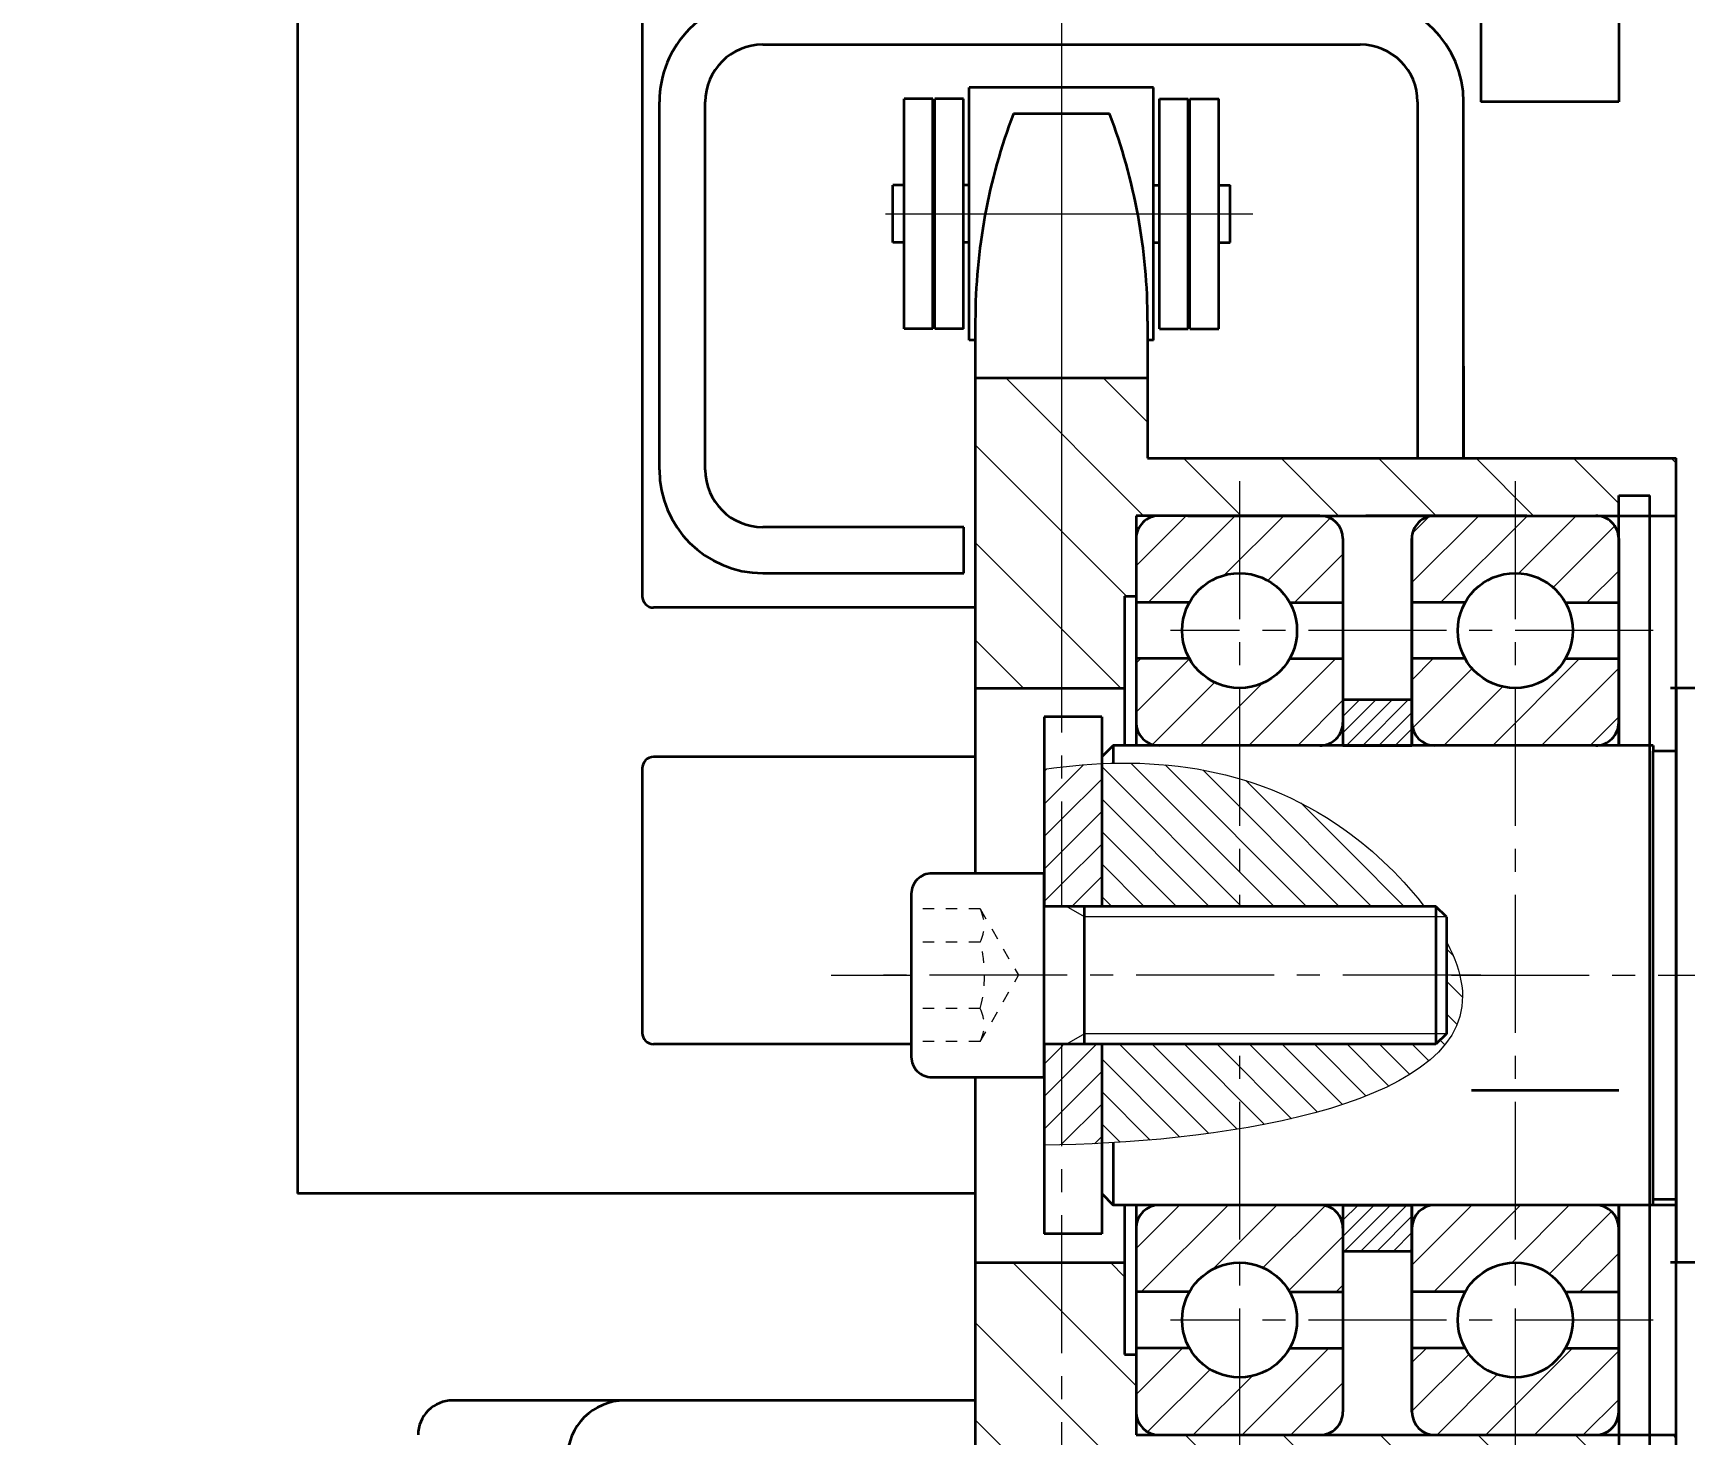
# Model space of a CAD drawing. Header units: millimetres. Extents: x -17820 to 17820, y -12600 to 12600.
# Drawn here: x 6433 to 6576.8, y 5727.9 to 5849.9 of the extents above; entities that cross this region are included whole.
import ezdxf

# ---------------------------------------------------------------- set-up
doc = ezdxf.new("R2010")
doc.units = ezdxf.units.MM
doc.linetypes.add('点画线', pattern=[18, 12, -2, 2, -2])
doc.linetypes.add('虚线', pattern=[2, 1, -1])
doc.layers.get('0').update_dxf_attribs({"lineweight": 35})
for name, color, linetype, lineweight in [('EB0_1_1_1_1_1_1_1_1_1_1_1_1_1_1_1_1_1_1', 7, 'Continuous', 35), ('EB0_1_1_1_1_1_1_1_1_1_1_1_1_1_1_1_1_1_1_1_1_1_1_1_1_1_1_1', 7, 'Continuous', 35), ('EB0_1_1_1_1_1_1_1_1_1_1_1_1_1_1_1_1_1_1_1_1_1_1_1_1_1_1_1_1_1_1_1_1', 7, 'Continuous', 35), ('中心线层', 1, '点画线', 18), ('剖面线层', 4, 'Continuous', 18), ('尺寸线层', 3, 'Continuous', 18), ('细实线层', 2, 'Continuous', 18), ('虚线层', 6, '虚线', 18)]:
    doc.layers.add(name, color=color, linetype=linetype, lineweight=lineweight)
doc.styles.add('机械', font='isocp', dxfattribs={"width": 0.667, "bigfont": 'gbcbig.shx'})
doc.dimstyles.new('标准', dxfattribs={"dimscale": 60, "dimtxt": 4, "dimasz": 3, "dimexe": 1, "dimexo": 0, "dimgap": 0.76128, "dimtad": 1, "dimdec": 1, "dimdsep": 46, "dimtxsty": '机械', "dimblk": '_CAXARROW', "dimcen": 0, "dimdle": 4, "dimclrt": 2, "dimaunit": 1, "dimazin": 2, "dimtfac": 0.707107, "dimtdec": 3, "dimtmove": 0, "dimatfit": 3, "dimfxl": 0, "dimfrac": 2, "dimtolj": 1, "dimlwd": 18, "dimarcsym": 0})
pattern_1 = [(45, (0, 0), (-2.121320343559642, 2.121320343559643), [])]
pattern_2 = [(45, (0, 0), (-1.414213562373095, 1.414213562373095), [])]

# ---------------------------------------------------------------- blocks, each defined once
blk = doc.blocks.new('*X62')
at = {"layer": 'EB0_1_1_1_1_1_1_1_1_1_1_1_1_1_1_1_1_1_1_1_1_1_1_1_1_1_1_1_1_1_1_1_1'}
for p, q in [((0, 8.8650000000016), (-9.796999999998661, 8.8650000000016)), ((0, -8.864999999997963), (0, 8.8650000000016)), ((-11.56999999999971, 7.092000000000553), (-11.56999999999971, -7.092000000000553)), ((34.09999999999854, 6), (0, 6)), ((3.5, -6), (3.5, 6)), ((34.09999999999854, 6), (34.09999999999854, -6)), ((35, 5.099999999998545), (34.09999999999854, 6)), ((35, 5.099999999998545), (35, -5.099999999998545)), ((35, -5.099999999998545), (34.09999999999854, -6)), ((34.09999999999854, -6), (0, -6)), ((-9.796999999998661, -8.864999999997963), (0, -8.864999999997963))]:
    blk.add_line(p, q, dxfattribs=at)
for centre, start, end in [((-9.796999999998661, 7.092000000000553), 90, 180.0000000000002), ((-9.796999999998661, -7.092000000000553), 179.9999999999999, 270)]:
    blk.add_arc(centre, 1.773, start, end, dxfattribs=at)
at = {"layer": '中心线层'}
blk.add_line((38, 0), (-14.56999999999971, 0), dxfattribs=at)
at = {"layer": '细实线层'}
for p, q in [((3.5, 5.099999999998545), (1.941154273190477, 6)), ((35, 5.099999999998545), (3.5, 5.099999999998545)), ((3.5, -5.099999999998545), (1.941154273190477, -6)), ((35, -5.099999999998545), (3.5, -5.099999999998545))]:
    blk.add_line(p, q, dxfattribs=at)
at = {"layer": '虚线层'}
for p, q in [((-5.569999999999709, 5.773502691896283), (-11.56999999999971, 5.773502691896283)), ((-5.569999999999709, 5.773502691896283), (-2.236666666671226, 0)), ((-5.569999999999709, 2.886751345948142), (-11.56999999999971, 2.886751345948142)), ((-5.569999999999709, -5.773502691896283), (-2.236666666671226, 0)), ((-5.569999999999709, -2.886751345948142), (-11.56999999999971, -2.886751345948142)), ((-5.569999999999709, -5.773502691896283), (-11.56999999999971, -5.773502691896283))]:
    blk.add_line(p, q, dxfattribs=at)
for centre, radius, start, end in [((-8.45675134594785, 4.330127018922212), 3.227486121839514, 333.4349488229076, 26.56505117706334), ((-16.5368783648737, 0), 11.34044771617041, 345.2528668566509, 14.74713314295673), ((-8.45675134594785, -4.330127018922212), 3.227486121839515, 333.4349488229076, 26.56505117706346)]:
    blk.add_arc(centre, radius, start, end, dxfattribs=at)
blk = doc.blocks.new('*X203')
at = {"layer": '尺寸线层', "linetype": 'Continuous', "lineweight": 18}
for points in [[(6075.544911341531, 9740.274669552007), (6255.544911341531, 9717.774669552007), (6255.544911341531, 9762.774669552007)], [(9180.544878123146, 9740.274669552007), (9000.544878123146, 9717.774669552007), (9000.544878123146, 9762.774669552007)]]:
    blk.add_hatch(color=0, dxfattribs=at).paths.add_polyline_path(points, flags=0)
at = {"layer": '尺寸线层', "color": 0, "linetype": 'Continuous'}
for p, q in [((6075.544911341531, 5567.917650173547), (6075.544911341531, 9800.274669552007)), ((9180.544878123146, 6254.417626093274), (9180.544878123146, 9800.274669552007))]:
    blk.add_line(p, q, dxfattribs=at)
at = {"layer": '尺寸线层', "color": 0, "linetype": 'Continuous', "lineweight": 18}
blk.add_line((9180.544878123146, 9740.274669552007), (6075.544911341531, 9740.274669552007), dxfattribs=at)
at = {"layer": '尺寸线层', "color": 2, "insert": (7628.044894232342, 9905.951469552005), "char_height": 240, "width": 827.842285714285, "attachment_point": 5, "line_spacing_factor": 0.9398120375924814, "style": '机械'}
blk.add_mtext('\\T1.1;3105', dxfattribs=at)
blk = doc.blocks.new('_CAXARROW')
blk.add_hatch(color=2).paths.add_polyline_path([(0, 0), (-1, 0.125), (-1, -0.125)], flags=0)

msp = doc.modelspace()

# ---------------------------------------------------------------- hatches: boundary and pattern name
at = {"layer": '剖面线层', "linetype": 'Continuous', "lineweight": 18}
h = msp.add_hatch(dxfattribs=at)
h.set_pattern_fill('无图案', color=256, scale=6, angle=-45, style=0, pattern_type=0)
h.set_pattern_definition([(-45, (0, 0), (4.242640687119285, 4.242640687119286), [])])
edge = h.paths.add_edge_path(flags=0)
edge.add_line((6530.044899420624, 5715.917675207498), (6522.544899420624, 5715.917675207498))
edge.add_line((6530.044899420624, 5722.917675207498), (6530.044899420624, 5715.917675207498))
edge.add_line((6576.044899420624, 5722.917675207498), (6530.044899420624, 5722.917675207498))
edge.add_line((6576.044899420624, 5727.917675207498), (6576.044899420624, 5722.917675207498))
edge.add_line((6573.744899420621, 5727.917675207498), (6576.044899420624, 5727.917675207498))
edge.add_line((6573.744899420621, 5726.167675207498), (6573.744899420621, 5727.917675207498))
edge.add_line((6571.044899420624, 5726.167675207498), (6573.744899420621, 5726.167675207498))
edge.add_line((6571.044899420624, 5727.917675207498), (6571.044899420624, 5726.167675207498))
edge.add_line((6569.044899420624, 5727.917675207498), (6571.044899420624, 5727.917675207498))
edge.add_line((6562.044899420624, 5727.917675207498), (6569.044899420624, 5727.917675207498))
edge.add_line((6555.044899420187, 5727.917675207498), (6562.044899420624, 5727.917675207498))
edge.add_line((6545.044899420624, 5727.917675207498), (6555.044899420187, 5727.917675207498))
edge.add_line((6538.044899420624, 5727.917675207498), (6545.044899420624, 5727.917675207498))
edge.add_line((6531.044899420187, 5727.917675207498), (6538.044899420624, 5727.917675207498))
edge.add_line((6529.044899420624, 5727.917675207498), (6531.044899420187, 5727.917675207498))
edge.add_line((6529.044899420624, 5729.917675207051), (6529.044899420624, 5727.917675207498))
edge.add_line((6529.044899420624, 5734.917675207498), (6529.044899420624, 5729.917675207051))
edge.add_line((6528.044899420624, 5734.917675207498), (6529.044899420624, 5734.917675207498))
edge.add_line((6528.044899420624, 5742.917675207498), (6528.044899420624, 5734.917675207498))
edge.add_line((6522.544899420624, 5742.917675207498), (6528.044899420624, 5742.917675207498))
edge.add_line((6522.544899420624, 5715.917675207498), (6522.544899420624, 5742.917675207498))
edge.add_line((6522.544899420624, 5715.917675207498), (6515.044899420624, 5715.917675207498))
edge.add_line((6522.544899420624, 5742.917675207498), (6522.544899420624, 5715.917675207498))
edge.add_line((6515.044899420624, 5742.917675207498), (6522.544899420624, 5742.917675207498))
edge.add_line((6515.044899420624, 5715.917675207498), (6515.044899420624, 5742.917675207498))
edge = h.paths.add_edge_path(flags=0)
edge.add_line((6528.044899420624, 5792.917675207498), (6522.544899420624, 5792.917675207498))
edge.add_line((6528.044899420624, 5800.917675207498), (6528.044899420624, 5792.917675207498))
edge.add_line((6529.044899420624, 5800.917675207498), (6528.044899420624, 5800.917675207498))
edge.add_line((6529.044899420624, 5805.917675207647), (6529.044899420624, 5800.917675207498))
edge.add_line((6529.044899420624, 5807.917675207498), (6529.044899420624, 5805.917675207647))
edge.add_line((6531.044899420478, 5807.917675207498), (6529.044899420624, 5807.917675207498))
edge.add_line((6538.044899420624, 5807.917675207498), (6531.044899420478, 5807.917675207498))
edge.add_line((6545.044899420333, 5807.917675207498), (6538.044899420624, 5807.917675207498))
edge.add_line((6555.044899420478, 5807.917675207498), (6545.044899420333, 5807.917675207498))
edge.add_line((6562.044899420624, 5807.917675207498), (6555.044899420478, 5807.917675207498))
edge.add_line((6569.044899420333, 5807.917675207498), (6562.044899420624, 5807.917675207498))
edge.add_line((6571.044899420624, 5807.917675207498), (6569.044899420333, 5807.917675207498))
edge.add_line((6571.044899420624, 5809.667675207498), (6571.044899420624, 5807.917675207498))
edge.add_line((6573.744899420621, 5809.667675207498), (6571.044899420624, 5809.667675207498))
edge.add_line((6573.744899420621, 5807.917675207498), (6573.744899420621, 5809.667675207498))
edge.add_line((6576.044899420624, 5807.917675207498), (6573.744899420621, 5807.917675207498))
edge.add_line((6576.044899420624, 5812.917675207498), (6576.044899420624, 5807.917675207498))
edge.add_line((6530.044899420624, 5812.917675207498), (6576.044899420624, 5812.917675207498))
edge.add_line((6530.044899420624, 5819.917675207498), (6530.044899420624, 5812.917675207498))
edge.add_line((6522.544899420624, 5819.917675207498), (6530.044899420624, 5819.917675207498))
edge.add_line((6522.544899420624, 5810.553037744519), (6522.544899420624, 5819.917675207498))
edge.add_line((6522.544899420624, 5792.917675207498), (6522.544899420624, 5810.553037744519))
edge.add_line((6522.544899420624, 5792.917675207498), (6515.044899420624, 5792.917675207498))
edge.add_line((6522.544899420624, 5819.917675207498), (6522.544899420624, 5792.917675207498))
edge.add_line((6515.044899420624, 5819.917675207498), (6522.544899420624, 5819.917675207498))
edge.add_line((6515.044899420624, 5792.917675207498), (6515.044899420624, 5819.917675207498))
h = msp.add_hatch(dxfattribs=at)
h.set_pattern_fill('无图案', color=256, scale=3, angle=45, style=0, pattern_type=0)
h.set_pattern_definition(pattern_1)
edge = h.paths.add_edge_path(flags=0)
edge.add_line((6545.044899420434, 5787.917675207498), (6538.044899420624, 5787.917675207498))
edge.add_arc((6545.044899420434, 5789.917675207695), 2.00000000019827, 270, 360.0000000013027)
edge.add_line((6547.044899420624, 5795.475226552966), (6547.044899420624, 5789.917675207695))
edge.add_line((6542.407747638237, 5795.475226552966), (6547.044899420624, 5795.475226552966))
edge.add_arc((6538.044899420624, 5797.917675207496), 4.999999999999091, 269.9999999999895, 330.7586357803039)
edge.add_line((6538.044899420624, 5787.917675207498), (6538.044899420624, 5792.917675207498))
edge.add_arc((6531.044899420523, 5789.917675207401), 1.999999999902684, 180.0000000000261, 269.9999999999739)
edge.add_line((6538.044899420624, 5787.917675207498), (6531.044899420522, 5787.917675207498))
edge.add_line((6538.044899420624, 5792.917675207498), (6538.044899420624, 5787.917675207498))
edge.add_arc((6538.044899420624, 5797.917675207498), 4.999999999999117, 209.2413642198732, 270.0000000000105)
edge.add_line((6529.044899420624, 5795.475226552966), (6533.68205120301, 5795.475226552966))
edge.add_line((6529.044899420624, 5789.9176752074), (6529.044899420624, 5795.475226552966))
edge = h.paths.add_edge_path(flags=0)
edge.add_arc((6538.044899420624, 5797.917675207499), 4.999999999999945, 29.24136421967681, 90)
edge.add_line((6547.044899420624, 5800.36012386203), (6542.407747638237, 5800.36012386203))
edge.add_line((6547.044899420624, 5805.9176752072), (6547.044899420624, 5800.36012386203))
edge.add_arc((6545.044899420334, 5805.917675207202), 2.000000000297405, 359.999999999974, 450.000000000026)
edge.add_line((6538.044899420624, 5807.917675207498), (6545.044899420333, 5807.917675207498))
edge.add_line((6538.044899420624, 5802.917675207498), (6538.044899420624, 5807.917675207498))
edge.add_line((6533.68205120301, 5800.36012386203), (6529.044899420624, 5800.36012386203))
edge.add_arc((6538.044899420623, 5797.917675207499), 4.999999999998181, 89.99999999997915, 150.7586357803079)
edge.add_line((6538.044899420624, 5807.917675207498), (6538.044899420624, 5802.917675207498))
edge.add_line((6531.044899420478, 5807.917675207498), (6538.044899420624, 5807.917675207498))
edge.add_arc((6531.044899420478, 5805.917675207646), 1.999999999849933, 90.00000000054716, 180.0000000152943)
edge.add_line((6529.044899420624, 5800.36012386203), (6529.044899420624, 5805.917675207647))
h = msp.add_hatch(dxfattribs=at)
h.set_pattern_fill('无图案', color=256, scale=3, angle=45, style=0, pattern_type=0)
h.set_pattern_definition(pattern_1)
edge = h.paths.add_edge_path(flags=0)
edge.add_line((6569.044899420434, 5787.917675207498), (6562.044899420624, 5787.917675207498))
edge.add_arc((6569.044899420432, 5789.917675207695), 2.000000000199179, 270.000000000026, 360.0000000016415)
edge.add_line((6571.044899420624, 5795.475226552966), (6571.044899420624, 5789.917675207695))
edge.add_line((6566.407747638237, 5795.475226552966), (6571.044899420624, 5795.475226552966))
edge.add_arc((6562.044899420623, 5797.917675207495), 4.999999999998181, 269.9999999999895, 330.7586357803131)
edge.add_line((6562.044899420624, 5787.917675207498), (6562.044899420624, 5792.917675207498))
edge.add_arc((6555.044899420523, 5789.917675207401), 1.999999999902684, 180.0000000000261, 269.9999999999739)
edge.add_line((6562.044899420624, 5787.917675207498), (6555.044899420522, 5787.917675207498))
edge.add_line((6562.044899420624, 5792.917675207498), (6562.044899420624, 5787.917675207498))
edge.add_arc((6562.044899420624, 5797.917675207496), 5.000000000000355, 209.2413642198772, 270)
edge.add_line((6553.044899420624, 5795.475226552966), (6557.68205120301, 5795.475226552966))
edge.add_line((6553.044899420624, 5789.9176752074), (6553.044899420624, 5795.475226552966))
edge = h.paths.add_edge_path(flags=0)
edge.add_arc((6562.044899420621, 5797.917675207496), 5.000000000001563, 29.24136421977392, 89.99999999998958)
edge.add_line((6571.044899420624, 5800.36012386203), (6566.407747638237, 5800.36012386203))
edge.add_line((6571.044899420624, 5805.9176752072), (6571.044899420624, 5800.36012386203))
edge.add_arc((6569.044899420333, 5805.9176752072), 2.000000000297405, 359.999999999974, 450.000000000026)
edge.add_line((6562.044899420624, 5807.917675207498), (6569.044899420333, 5807.917675207498))
edge.add_line((6562.044899420624, 5802.917675207498), (6562.044899420624, 5807.917675207498))
edge.add_line((6557.68205120301, 5800.36012386203), (6553.044899420624, 5800.36012386203))
edge.add_arc((6562.044899420624, 5797.9176752075), 4.999999999998181, 89.99999999998958, 150.758635780313)
edge.add_line((6562.044899420624, 5807.917675207498), (6562.044899420624, 5802.917675207498))
edge.add_line((6555.044899420478, 5807.917675207498), (6562.044899420624, 5807.917675207498))
edge.add_arc((6555.044899420479, 5805.917675207648), 1.999999999849024, 90.00000000065138, 180.0000000266283)
edge.add_line((6553.044899420624, 5800.36012386203), (6553.044899420624, 5805.917675207647))
h = msp.add_hatch(dxfattribs=at)
h.set_pattern_fill('无图案', color=256, angle=45, style=0, pattern_type=0)
h.set_pattern_definition([(45, (0, 0), (-0.7071067811865475, 0.7071067811865476), [])])
edge = h.paths.add_edge_path(flags=0)
edge.add_line((6553.044899420624, 5743.917675207411), (6547.044899420624, 5743.917675207411))
edge.add_line((6553.044899420624, 5747.917675207411), (6553.044899420624, 5743.917675207411))
edge.add_line((6547.044899420624, 5747.917675207411), (6553.044899420624, 5747.917675207411))
edge.add_line((6547.044899420624, 5743.917675207411), (6547.044899420624, 5747.917675207411))
edge = h.paths.add_edge_path(flags=0)
edge.add_line((6553.044899420624, 5787.917675207411), (6547.044899420624, 5787.917675207411))
edge.add_line((6553.044899420624, 5791.917675207411), (6553.044899420624, 5787.917675207411))
edge.add_line((6547.044899420624, 5791.917675207411), (6553.044899420624, 5791.917675207411))
edge.add_line((6547.044899420624, 5787.917675207411), (6547.044899420624, 5791.917675207411))
h = msp.add_hatch(dxfattribs=at)
h.set_pattern_fill('无图案', color=256, scale=2, angle=45, style=0, pattern_type=0)
h.set_pattern_definition(pattern_2)
edge = h.paths.add_edge_path(flags=0)
edge.add_spline(control_points=[(6526.044899420667, 5753.290792675538), (6524.844813215735, 5753.228749043252), (6523.673458639823, 5753.185960013407), (6522.544899420696, 5753.160482010388)], knot_values=[0, 0, 0, 0, 3.502548035397508, 3.502548035397508, 3.502548035397508, 3.502548035397508], weights=[1, 1, 1, 1], degree=3, periodic=0)
edge.add_line((6526.044899420624, 5761.917675207498), (6526.044899420638, 5753.290792675523))
edge.add_line((6522.544899420624, 5761.917675207498), (6526.044899420624, 5761.917675207498))
edge.add_line((6522.544899420624, 5755.993885583905), (6522.544899420624, 5761.917675207498))
edge.add_line((6522.544899420653, 5753.160482010362), (6522.544899420624, 5755.993885583905))
edge = h.paths.add_edge_path(flags=0)
edge.add_line((6526.044899420624, 5773.917675207498), (6522.544899420624, 5773.917675207498))
edge.add_line((6526.044899420624, 5786.342394786907), (6526.044899420624, 5773.917675207498))
edge.add_spline(control_points=[(6522.544899420624, 5786.054807270479), (6523.705954117453, 5786.191473105906), (6524.873932238261, 5786.289510860743), (6526.044899420624, 5786.342394786907)], knot_values=[0, 0, 0, 0, 3.512554756763417, 3.512554756763417, 3.512554756763417, 3.512554756763417], weights=[1, 1, 1, 1], degree=3, periodic=0)
edge.add_line((6522.544899420624, 5781.368536121439), (6522.544899420624, 5786.054807270442))
edge.add_line((6522.544899420624, 5773.917675207498), (6522.544899420624, 5781.368536121439))
h = msp.add_hatch(dxfattribs=at)
h.set_pattern_fill('无图案', color=256, scale=2, angle=135, style=0, pattern_type=0)
h.set_pattern_definition([(135, (0, 0), (-1.414213562373095, -1.414213562373095), [])])
edge = h.paths.add_edge_path(flags=0)
edge.add_spline(control_points=[(6527.044899420638, 5753.346609377722), (6526.709574329827, 5753.326509655), (6526.376142418056, 5753.307917710927), (6526.044899420667, 5753.290792675538)], knot_values=[0, 0, 0, 0, 1.001559357157604, 1.001559357157604, 1.001559357157604, 1.001559357157604], weights=[1, 1, 1, 1], degree=3, periodic=0)
edge.add_spline(control_points=[(6538.044899420624, 5754.551114311011), (6534.401643861405, 5753.945707886147), (6530.615918692711, 5753.560659859415), (6527.044899420638, 5753.346609377722)], knot_values=[0, 0, 0, 0, 11.0707169548461, 11.0707169548461, 11.0707169548461, 11.0707169548461], weights=[1, 1, 1, 1], degree=3, periodic=0)
edge.add_line((6538.044899420624, 5761.917675207498), (6538.044899420624, 5754.551114311022))
edge.add_line((6526.044899420624, 5761.917675207498), (6538.044899420624, 5761.917675207498))
edge.add_line((6526.044899420638, 5753.290792675494), (6526.044899420624, 5761.917675207498))
edge = h.paths.add_edge_path(flags=0)
edge.add_line((6550.144899420629, 5761.917675207498), (6551.044899420624, 5762.8176752075))
edge.add_line((6538.044899420624, 5761.917675207498), (6550.144899420629, 5761.917675207498))
edge.add_line((6538.044899420624, 5754.551114311011), (6538.044899420624, 5761.917675207498))
edge.add_spline(control_points=[(6557.214935667973, 5767.917675207498), (6557.366090773474, 5767.300495600985), (6558.37322366242, 5760.064595169266), (6548.365088498205, 5756.266038963369), (6538.044899420624, 5754.551114311011)], knot_values=[0, 0, 0, 0, 2.167499342344445, 26.0999815189504, 26.0999815189504, 26.0999815189504, 26.0999815189504], weights=[0.9999999999999998, 0.9999999999999998, 0.9999999999999998, 1, 1], degree=3, periodic=0)
edge.add_line((6551.044899420624, 5767.917675207498), (6557.214935667944, 5767.917675207498))
edge.add_line((6551.044899420624, 5762.8176752075), (6551.044899420624, 5767.917675207498))
edge = h.paths.add_edge_path(flags=0)
edge.add_line((6550.144899420629, 5773.917675207498), (6538.044899420624, 5773.917675207498))
edge.add_line((6551.044899420624, 5773.017675207497), (6550.144899420629, 5773.917675207498))
edge.add_line((6551.044899420624, 5767.917675207498), (6551.044899420624, 5773.017675207497))
edge.add_line((6557.214935667973, 5767.917675207498), (6551.044899420624, 5767.917675207498))
edge.add_spline(control_points=[(6538.044899420624, 5785.028371919439), (6541.177663026625, 5784.115199245311), (6549.223920016229, 5780.377626491207), (6556.16513057104, 5772.204121864315), (6557.214935667973, 5767.917675207498)], knot_values=[0, 0, 0, 0, 10.12012039213014, 26.66217072719982, 26.66217072719982, 26.66217072719982, 26.66217072719982], weights=[1, 1, 1, 0.9999999999999999, 0.9999999999999998], degree=3, periodic=0)
edge.add_line((6538.044899420624, 5773.917675207498), (6538.044899420624, 5785.028371919454))
edge.add_line((6538.044899420624, 5773.917675207498), (6526.044899420624, 5773.917675207498))
edge.add_line((6538.044899420624, 5785.028371919439), (6538.044899420624, 5773.917675207498))
edge.add_spline(control_points=[(6527.044899420624, 5786.376415392881), (6530.733913407181, 5786.460320765715), (6534.441441428367, 5786.078747812657), (6538.044899420624, 5785.028371919439)], knot_values=[0, 0, 0, 0, 11.12599280976757, 11.12599280976757, 11.12599280976757, 11.12599280976757], weights=[1, 1, 1, 1], degree=3, periodic=0)
edge.add_spline(control_points=[(6526.044899420624, 5786.342394786907), (6526.378021039971, 5786.357439426401), (6526.711384567767, 5786.368829710585), (6527.044899420624, 5786.376415392881)], knot_values=[0, 0, 0, 0, 1.000599436183782, 1.000599436183782, 1.000599436183782, 1.000599436183782], weights=[1, 1, 1, 1], degree=3, periodic=0)
edge.add_line((6526.044899420624, 5773.917675207498), (6526.044899420624, 5786.342394786867))
h = msp.add_hatch(dxfattribs=at)
h.set_pattern_fill('无图案', color=256, scale=2, angle=45, style=0, pattern_type=0)
h.set_pattern_definition(pattern_2)
edge = h.paths.add_edge_path(flags=0)
edge.add_spline(control_points=[(6522.544899420696, 5753.160482010388), (6522.035758870537, 5753.148987811188), (6521.535328423997, 5753.141016910975), (6521.044899420624, 5753.136390849517)], knot_values=[0, 0, 0, 0, 1.500204231433208, 1.500204231433208, 1.500204231433208, 1.500204231433208], weights=[1, 1, 1, 1], degree=3, periodic=0)
edge.add_line((6522.544899420624, 5761.917675207498), (6522.544899420667, 5753.160482010362))
edge.add_line((6521.044899420624, 5761.917675207498), (6522.544899420624, 5761.917675207498))
edge.add_line((6521.044899420624, 5757.525370362086), (6521.044899420624, 5761.917675207498))
edge.add_line((6521.044899420624, 5753.136390849528), (6521.044899420624, 5757.525370362086))
edge = h.paths.add_edge_path(flags=0)
edge.add_line((6521.044899420624, 5773.917675207498), (6521.044899420624, 5778.309980052911))
edge.add_line((6522.544899420624, 5773.917675207498), (6521.044899420624, 5773.917675207498))
edge.add_line((6522.544899420624, 5786.054807270479), (6522.544899420624, 5773.917675207498))
edge.add_spline(control_points=[(6521.044899420624, 5785.856665699446), (6521.543397028014, 5785.929566307461), (6522.04350264644, 5785.995788682283), (6522.544899420624, 5786.054807270479)], knot_values=[0, 0, 0, 0, 1.513079673851952, 1.513079673851952, 1.513079673851952, 1.513079673851952], weights=[1, 1, 1, 1], degree=3, periodic=0)
edge.add_line((6521.044899420624, 5778.309980052911), (6521.044899420624, 5785.856665699446))
h = msp.add_hatch(dxfattribs=at)
h.set_pattern_fill('无图案', color=256, scale=3, angle=45, style=0, pattern_type=0)
h.set_pattern_definition(pattern_1)
edge = h.paths.add_edge_path(flags=0)
edge.add_line((6545.044899420434, 5747.917675207498), (6538.044899420624, 5747.917675207498))
edge.add_arc((6545.044899420434, 5745.917675207297), 2.00000000019827, 0, 90)
edge.add_line((6547.044899420624, 5740.36012386203), (6547.044899420624, 5745.917675207298))
edge.add_line((6542.407747638237, 5740.36012386203), (6547.044899420624, 5740.36012386203))
edge.add_arc((6538.044899420624, 5737.917675207496), 4.999999999999945, 29.24136421967681, 90)
edge.add_line((6538.044899420624, 5747.917675207498), (6538.044899420624, 5742.917675207498))
edge.add_arc((6531.044899420521, 5745.917675207598), 1.999999999900865, 90.00000000044294, 180.0000000173788)
edge.add_line((6538.044899420624, 5747.917675207498), (6531.044899420522, 5747.917675207498))
edge.add_line((6538.044899420624, 5742.917675207498), (6538.044899420624, 5747.917675207498))
edge.add_arc((6538.044899420623, 5737.9176752075), 4.999999999998181, 89.99999999998958, 150.758635780313)
edge.add_line((6529.044899420624, 5740.36012386203), (6533.68205120301, 5740.36012386203))
edge.add_line((6529.044899420624, 5745.917675207596), (6529.044899420624, 5740.36012386203))
edge = h.paths.add_edge_path(flags=0)
edge.add_arc((6538.044899420624, 5737.917675207496), 4.999999999999091, 269.9999999999895, 330.7586357803039)
edge.add_line((6547.044899420624, 5735.475226552966), (6542.407747638237, 5735.475226552966))
edge.add_line((6547.044899420624, 5729.917675207796), (6547.044899420624, 5735.475226552966))
edge.add_arc((6545.044899420333, 5729.917675207797), 2.000000000299224, 270.000000000026, 360.0000000008077)
edge.add_line((6538.044899420624, 5727.917675207498), (6545.044899420333, 5727.917675207498))
edge.add_line((6538.044899420624, 5732.917675207498), (6538.044899420624, 5727.917675207498))
edge.add_line((6533.68205120301, 5735.475226552966), (6529.044899420624, 5735.475226552966))
edge.add_arc((6538.044899420623, 5737.917675207497), 5.000000000001243, 209.2413642198954, 269.9999999999895)
edge.add_line((6538.044899420624, 5727.917675207498), (6538.044899420624, 5732.917675207498))
edge.add_line((6531.044899420478, 5727.917675207498), (6538.044899420624, 5727.917675207498))
edge.add_arc((6531.044899420478, 5729.917675207345), 1.999999999849933, 180.0000000000261, 269.9999999999739)
edge.add_line((6529.044899420624, 5735.475226552966), (6529.044899420624, 5729.917675207345))
h = msp.add_hatch(dxfattribs=at)
h.set_pattern_fill('无图案', color=256, scale=3, angle=45, style=0, pattern_type=0)
h.set_pattern_definition(pattern_1)
edge = h.paths.add_edge_path(flags=0)
edge.add_line((6569.044899420434, 5747.917675207498), (6562.044899420624, 5747.917675207498))
edge.add_arc((6569.044899420434, 5745.917675207298), 2.00000000019827, 0, 90)
edge.add_line((6571.044899420624, 5740.36012386203), (6571.044899420624, 5745.917675207298))
edge.add_line((6566.407747638237, 5740.36012386203), (6571.044899420624, 5740.36012386203))
edge.add_arc((6562.044899420625, 5737.917675207499), 4.999999999998962, 29.24136421963534, 90.00000000001043)
edge.add_line((6562.044899420624, 5747.917675207498), (6562.044899420624, 5742.917675207498))
edge.add_arc((6555.044899420521, 5745.917675207594), 1.999999999902684, 90.00000000096404, 180.0000000285825)
edge.add_line((6562.044899420624, 5747.917675207498), (6555.044899420522, 5747.917675207498))
edge.add_line((6562.044899420624, 5742.917675207498), (6562.044899420624, 5747.917675207498))
edge.add_arc((6562.044899420623, 5737.9176752075), 4.999999999999091, 89.99999999998958, 150.7586357803039)
edge.add_line((6553.044899420624, 5740.36012386203), (6557.68205120301, 5740.36012386203))
edge.add_line((6553.044899420624, 5745.917675207596), (6553.044899420624, 5740.36012386203))
edge = h.paths.add_edge_path(flags=0)
edge.add_arc((6562.044899420623, 5737.917675207496), 4.999999999998181, 269.9999999999895, 330.7586357803131)
edge.add_line((6571.044899420624, 5735.475226552966), (6566.407747638237, 5735.475226552966))
edge.add_line((6571.044899420624, 5729.917675207796), (6571.044899420624, 5735.475226552966))
edge.add_arc((6569.044899420333, 5729.917675207795), 2.000000000296495, 269.9999999999739, 360.0000000011464)
edge.add_line((6562.044899420624, 5727.917675207498), (6569.044899420333, 5727.917675207498))
edge.add_line((6562.044899420624, 5732.917675207498), (6562.044899420624, 5727.917675207498))
edge.add_line((6557.68205120301, 5735.475226552966), (6553.044899420624, 5735.475226552966))
edge.add_arc((6562.044899420624, 5737.917675207499), 5.000000000002356, 209.2413642197688, 270)
edge.add_line((6562.044899420624, 5727.917675207498), (6562.044899420624, 5732.917675207498))
edge.add_line((6555.044899420478, 5727.917675207498), (6562.044899420624, 5727.917675207498))
edge.add_arc((6555.044899420479, 5729.917675207346), 1.999999999849933, 180.0000000000261, 269.9999999999739)
edge.add_line((6553.044899420624, 5735.475226552966), (6553.044899420624, 5729.917675207345))

# ---------------------------------------------------------------- linework, layer by layer
at = {"layer": 'EB0_1_1_1_1_1_1_1_1_1_1_1_1_1_1_1_1_1_1', "linetype": 'Continuous', "lineweight": 35}
for p, q in [((6529.044899420544, 5727.917675207487), (6545.044899420631, 5727.917675207487)), ((6533.544899420631, 5727.917675207487), (6576.044899420631, 5727.917675207487)), ((6549.044899419991, 5727.917675207487), (6563.044899420631, 5727.917675207487))]:
    msp.add_line(p, q, dxfattribs=at)
for centre, radius, start, end in [((6531.04489942018, 5729.91767520704), 1.999999999554348, 180, 270), ((6545.044899420631, 5729.917675207487), 2, 270, 2.866061434561708e-10), ((6555.04489942018, 5729.91767520704), 1.999999999554348, 180, 270), ((6569.044899420631, 5729.917675207487), 2, 270, 1.01614905407234e-09)]:
    msp.add_arc(centre, radius, start, end, dxfattribs=at)
at = {"layer": 'EB0_1_1_1_1_1_1_1_1_1_1_1_1_1_1_1_1_1_1_1_1_1_1_1_1_1_1_1'}
msp.add_line((6515.044899420631, 5730.915633550771), (6469.544899420602, 5730.915633550771), dxfattribs=at)
for centre, radius, end in [((6469.544899420587, 5727.915633550814), 2.999999999956344, 180.0000000000695), ((6484.544899420383, 5725.915633551014), 4.999999999758074, 179.9999999999896)]:
    msp.add_arc(centre, radius, 90, end, dxfattribs=at)
at = {"layer": 'EB0_1_1_1_1_1_1_1_1_1_1_1_1_1_1_1_1_1_1_1_1_1_1_1_1_1_1_1_1_1_1_1_1'}
for p, q in [((6456.044899420973, 5898.919716864211), (6456.044899420973, 5748.919716864211)), ((6559.044899420973, 5852.919716864211), (6559.044899420973, 5843.919716864211)), ((6571.044899420973, 5852.919716864211), (6571.044899420973, 5843.919716864211)), ((6486.044899420973, 5851.919716864884), (6486.044899420973, 5800.919716864109)), ((6571.044899420973, 5843.919716864211), (6559.044899420973, 5843.919716864211)), ((6515.044899420929, 5799.919716864211), (6487.044899420725, 5799.919716864211)), ((6515.044899420725, 5786.919716864211), (6487.044899420944, 5786.919716864211)), ((6486.044899420973, 5785.919716864226), (6486.044899420973, 5762.919716864808)), ((6515.044899420725, 5748.919716864211), (6456.044899420973, 5748.919716864211))]:
    msp.add_line(p, q, dxfattribs=at)
at = {"layer": 'EB0_1_1_1_1_1_1_1_1_1_1_1_1_1_1_1_1_1_1_1_1_1_1_1_1_1_1_1_1_1_1_1_1', "linetype": 'Continuous', "lineweight": 35}
for p, q in [((6496.544899420536, 5848.919716864211), (6548.544899420653, 5848.919716864211)), ((6530.566183981515, 5845.190512448678), (6514.523614859732, 5845.19051244866)), ((6514.523614859732, 5823.190512448762), (6514.523614859732, 5845.19051244866)), ((6530.566183981515, 5823.190512448762), (6530.566183981515, 5845.19051244866)), ((6487.544899420624, 5811.919716864477), (6487.544899420624, 5843.919716863735)), ((6491.544899420624, 5811.919716864062), (6491.544899420624, 5843.919716864433)), ((6511.35846989727, 5844.190512448657), (6508.85846989727, 5844.190512448657)), ((6508.85846989727, 5824.190512448657), (6508.85846989727, 5844.190512448657)), ((6511.35846989727, 5824.190512448657), (6511.35846989727, 5844.190512448657)), ((6514.023614859732, 5844.190512448657), (6511.523614859732, 5844.190512448657)), ((6511.523614859732, 5824.190512448657), (6511.523614859732, 5844.190512448657)), ((6514.023614859732, 5824.190512448657), (6514.023614859732, 5844.190512448657)), ((6531.066183981515, 5824.190512448657), (6531.066183981515, 5844.190512448657)), ((6531.066183981515, 5844.190512448657), (6533.566183981515, 5844.190512448657)), ((6533.566183981515, 5824.190512448657), (6533.566183981515, 5844.190512448657)), ((6533.731328943977, 5824.190512448657), (6533.731328943977, 5844.190512448657)), ((6533.731328943977, 5844.190512448657), (6536.231328943977, 5844.190512448657)), ((6536.231328943977, 5824.190512448657), (6536.231328943977, 5844.190512448657)), ((6553.544899420624, 5843.919716864273), (6553.544899420624, 5812.917675207498)), ((6557.544899420624, 5812.917675207498), (6557.544899420624, 5843.919716863567)), ((6518.365649420623, 5842.917675207498), (6526.724149420625, 5842.917675207498)), ((6518.365649420623, 5842.917675207498), (6526.724149420625, 5842.917675207498)), ((6507.85846989727, 5831.690512448657), (6507.85846989727, 5836.690512448657)), ((6508.85846989727, 5836.690512448657), (6507.85846989727, 5836.690512448657)), ((6511.523614859732, 5836.690512448657), (6511.35846989727, 5836.690512448657)), ((6514.523614859732, 5836.690512448657), (6514.023614859732, 5836.690512448657)), ((6530.566183981515, 5836.690512448657), (6531.066183981515, 5836.690512448657)), ((6533.566183981515, 5836.690512448657), (6533.731328943977, 5836.690512448657)), ((6536.231328943977, 5836.690512448657), (6537.231328943977, 5836.690512448657)), ((6537.231328943977, 5831.690512448657), (6537.231328943977, 5836.690512448657)), ((6508.85846989727, 5831.690512448657), (6507.85846989727, 5831.690512448657)), ((6511.523614859732, 5831.690512448657), (6511.35846989727, 5831.690512448657)), ((6514.523614859732, 5831.690512448657), (6514.023614859732, 5831.690512448657)), ((6530.566183981515, 5831.690512448657), (6531.066183981515, 5831.690512448657)), ((6533.566183981515, 5831.690512448657), (6533.731328943977, 5831.690512448657)), ((6536.231328943977, 5831.690512448657), (6537.231328943977, 5831.690512448657)), ((6511.35846989727, 5824.190512448657), (6508.85846989727, 5824.190512448657)), ((6514.023614859732, 5824.190512448657), (6511.523614859732, 5824.190512448657)), ((6515.044899420624, 5824.852214445547), (6515.044899420624, 5710.98313309852)), ((6530.044899420624, 5824.852213172207), (6530.044899420624, 5812.917675207498)), ((6531.066183981515, 5824.190512448657), (6533.566183981515, 5824.190512448657)), ((6533.731328943977, 5824.190512448657), (6536.231328943977, 5824.190512448657)), ((6515.044899420624, 5823.190512448653), (6514.523614859732, 5823.190512448653)), ((6530.566183981515, 5823.190512448635), (6530.044899420624, 5823.190512448635)), ((6557.544899420624, 5820.917675207502), (6557.544899420624, 5812.917675207498)), ((6515.044899420624, 5819.917675207498), (6530.044899420624, 5819.917675207498)), ((6530.044899420624, 5812.917675207498), (6576.044899420624, 5812.917675207498)), ((6576.044899420624, 5722.917675207458), (6576.044899420624, 5812.917675207498)), ((6571.044899420624, 5809.667675207498), (6573.744899420621, 5809.667675207498)), ((6571.044899420624, 5787.917675207498), (6571.044899420624, 5809.667675207498)), ((6573.744899420621, 5726.167675207422), (6573.744899420621, 5809.667675207498)), ((6545.044899420449, 5807.917675207498), (6529.044899420624, 5807.917675207498)), ((6529.044899420624, 5807.917675207498), (6529.044899420624, 5800.36012386203)), ((6533.544899420624, 5807.917675207498), (6576.044899420624, 5807.917675207498)), ((6563.044899420449, 5807.917675207498), (6549.04489942042, 5807.917675207498)), ((6514.044899420624, 5806.91971686416), (6496.544899420318, 5806.919716864193)), ((6514.044899420624, 5802.919716864182), (6514.044899420624, 5806.91971686416)), ((6529.044899420624, 5805.917675207585), (6529.044899420624, 5787.917675207498)), ((6547.044899420624, 5805.9176752072), (6547.044899420624, 5787.917675207498)), ((6553.044899420624, 5787.917675207498), (6553.044899420624, 5805.917675207076)), ((6553.044899420624, 5805.917675207585), (6553.044899420624, 5787.917675207498)), ((6571.044899420624, 5787.917675207498), (6571.044899420624, 5805.917675207076)), ((6571.044899420624, 5805.91767473013), (6571.044899420624, 5787.917675207498)), ((6496.544899421249, 5802.919716864211), (6514.044899420624, 5802.919716864211)), ((6528.044899420624, 5800.917675207498), (6529.044899420624, 5800.917675207498)), ((6528.044899420624, 5800.917675207513), (6528.044899420624, 5787.917675207498)), ((6533.68205120301, 5800.36012386203), (6529.044899420624, 5800.36012386203)), ((6542.407747638237, 5800.36012386203), (6547.044899420624, 5800.36012386203)), ((6557.68205120301, 5800.36012386203), (6553.044899420624, 5800.36012386203)), ((6566.407747638237, 5800.36012386203), (6571.044899420624, 5800.36012386203)), ((6529.044899420624, 5797.917675207498), (6529.044899420624, 5787.917675207498)), ((6533.68205120301, 5795.475226552966), (6529.044899420624, 5795.475226552966)), ((6542.407747638237, 5795.475226552966), (6547.044899420624, 5795.475226552966)), ((6557.68205120301, 5795.475226552966), (6553.044899420624, 5795.475226552966)), ((6566.407747638237, 5795.475226552966), (6571.044899420624, 5795.475226552966)), ((6515.044899420624, 5792.917675207498), (6528.044899420624, 5792.917675207498)), ((6547.044899420624, 5791.917675207411), (6553.044899420624, 5791.917675207411)), ((6547.044899420624, 5791.917675207411), (6547.044899420624, 5787.917675207498)), ((6553.044899420624, 5791.917675207411), (6553.044899420624, 5787.917675207498)), ((6526.044899420624, 5790.417675207498), (6521.044899420624, 5790.417675207498)), ((6545.044899420507, 5787.917675207498), (6531.044899420565, 5787.917675207498)), ((6547.044899420624, 5787.917675207411), (6553.044899420624, 5787.917675207411)), ((6569.044899420507, 5787.917675207498), (6555.044899420565, 5787.917675207498)), ((6528.044899420624, 5747.917675207498), (6528.044899420624, 5734.917675207498)), ((6529.044899420624, 5747.917675207498), (6529.044899420624, 5729.917675207236)), ((6529.044899420624, 5747.917675207498), (6529.044899420624, 5737.917675207498)), ((6545.044899420507, 5747.917675207498), (6531.044899420565, 5747.917675207498)), ((6547.044899420624, 5747.917675207411), (6553.044899420624, 5747.917675207411)), ((6547.044899420624, 5747.917675207498), (6547.044899420624, 5729.917675207498)), ((6547.044899420624, 5747.917675207498), (6547.044899420624, 5743.917675207411)), ((6553.044899420624, 5747.917675207498), (6553.044899420624, 5729.917675207236)), ((6553.044899420624, 5729.917675207498), (6553.044899420624, 5747.917675207498)), ((6553.044899420624, 5747.917675207498), (6553.044899420624, 5743.917675207411)), ((6569.044899420507, 5747.917675207498), (6555.044899420565, 5747.917675207498)), ((6571.044899420624, 5729.917675207498), (6571.044899420624, 5747.917675207498)), ((6571.044899420624, 5729.917675207498), (6571.044899420624, 5747.917675207498)), ((6571.044899420624, 5747.917675207498), (6571.044899420624, 5726.167675207498)), ((6526.044899420624, 5745.417675207498), (6521.044899420624, 5745.417675207498)), ((6547.044899420624, 5743.917675207411), (6553.044899420624, 5743.917675207411)), ((6515.044899420624, 5742.917675207498), (6528.044899420624, 5742.917675207498)), ((6533.68205120301, 5740.36012386203), (6529.044899420624, 5740.36012386203)), ((6542.407747638237, 5740.36012386203), (6547.044899420624, 5740.36012386203)), ((6557.68205120301, 5740.36012386203), (6553.044899420624, 5740.36012386203)), ((6566.407747638237, 5740.36012386203), (6571.044899420624, 5740.36012386203)), ((6528.044899420624, 5734.917675207498), (6529.044899420624, 5734.917675207498)), ((6528.044899420616, 5734.917675207487), (6529.044899420616, 5734.917675207487)), ((6533.68205120301, 5735.475226552966), (6529.044899420624, 5735.475226552966)), ((6529.044899420624, 5735.475226553057), (6529.044899420624, 5727.917675207498)), ((6542.407747638237, 5735.475226552966), (6547.044899420624, 5735.475226552966)), ((6557.68205120301, 5735.475226552966), (6553.044899420624, 5735.475226552966)), ((6566.407747638237, 5735.475226552966), (6571.044899420624, 5735.475226552966)), ((6529.044899420536, 5727.917675207498), (6545.044899420624, 5727.917675207498)), ((6529.044899420529, 5727.917675207487), (6545.044899420616, 5727.917675207487)), ((6533.544899420624, 5727.917675207498), (6576.044899420624, 5727.917675207498)), ((6533.544899420616, 5727.917675207487), (6576.044899420616, 5727.917675207487)), ((6549.044899419998, 5727.917675207498), (6563.044899420624, 5727.917675207498)), ((6549.044899419991, 5727.917675207487), (6563.044899420616, 5727.917675207487))]:
    msp.add_line(p, q, dxfattribs=at)
at = {"layer": 'EB0_1_1_1_1_1_1_1_1_1_1_1_1_1_1_1_1_1_1_1_1_1_1_1_1_1_1_1_1_1_1_1_1', "color": 7, "linetype": 'Continuous', "lineweight": 35}
for p, q in [((6518.365649420623, 5842.917675207498), (6526.724149420625, 5842.917675207498)), ((6518.365649420623, 5842.917675207498), (6526.724149420625, 5842.917675207498)), ((6614.544899420624, 5792.917675207498), (6575.544899420624, 5792.917675207498)), ((6576.044899420624, 5792.917675207498), (6576.044899420624, 5742.917675207498)), ((6521.044899420624, 5790.417675207516), (6521.044899420624, 5745.417675207498)), ((6526.044899420624, 5790.417675207516), (6526.044899420624, 5745.417675207498)), ((6527.044899420624, 5787.917675207498), (6526.044899420624, 5786.917675207498)), ((6574.044899420624, 5787.917675207498), (6527.044899420624, 5787.917675207498)), ((6527.044899420624, 5787.91767520748), (6527.044899420624, 5786.376415392881)), ((6574.044899420624, 5787.917675207498), (6574.044899420624, 5787.417675207498)), ((6576.044899420624, 5787.417675207498), (6574.044899420624, 5787.417675207498)), ((6574.044899420624, 5747.917675207498), (6574.044899420624, 5787.417675207498)), ((6527.044899420624, 5753.346609377719), (6527.044899420624, 5747.917675207498)), ((6526.044899420624, 5748.917675207498), (6527.044899420624, 5747.917675207498)), ((6576.044899420624, 5747.917675207498), (6527.044899420624, 5747.917675207498)), ((6576.044899420624, 5748.417675207498), (6574.044899420624, 5748.417675207498)), ((6614.544899420624, 5742.917675207498), (6575.544899420624, 5742.917675207498))]:
    msp.add_line(p, q, dxfattribs=at)
at = {"layer": 'EB0_1_1_1_1_1_1_1_1_1_1_1_1_1_1_1_1_1_1_1_1_1_1_1_1_1_1_1_1_1_1_1_1', "linetype": 'Continuous', "lineweight": 35}
for centre in [(6538.044899420624, 5797.917675207498), (6562.044899420624, 5797.917675207498), (6538.044899420624, 5737.917675207498), (6562.044899420624, 5737.917675207498)]:
    msp.add_circle(centre, 5, dxfattribs=at)
for centre, radius, start, end in [((6496.544899420973, 5843.919716863873), 9.000000000338332, 90.00000000083955, 180.0000000541946), ((6548.544899420172, 5843.919716863757), 9.000000000456566, 0, 90), ((6496.544899420463, 5843.919716864371), 4.999999999841748, 89.99999999904118, 179.9999999433041), ((6548.544899420667, 5843.919716864255), 4.999999999959982, 0, 90), ((6565.844899420626, 5824.852215915313), 50.79999999999984, 159.168596771234, 180.000000968422), ((6479.244899420621, 5824.852215915313), 50.79999999999929, 359.9999987925819, 20.83140298976946), ((6496.544899421075, 5811.919716864655), 9.000000000442014, 180, 270), ((6496.544899420405, 5811.919716863975), 4.999999999778083, 180, 270), ((6531.044899420478, 5805.917675207647), 1.999999999849024, 90.00000000177175, 180.0000001089624), ((6545.044899420333, 5805.9176752072), 2.000000000298314, 2.605510394665098e-11, 90), ((6555.044899420478, 5805.917675207647), 1.999999999849024, 90.00000000224074, 180.000000131943), ((6569.044899420333, 5805.9176752072), 2.000000000298314, 359.999999999974, 90), ((6531.044899420522, 5789.9176752074), 1.999999999901775, 180, 270), ((6545.044899420434, 5789.917675207695), 2.00000000019827, 270.0000000019802, 1.322296525359282e-07), ((6555.044899420522, 5789.9176752074), 1.999999999901775, 180, 270), ((6569.044899420434, 5789.917675207695), 2.00000000019827, 270.0000000016415, 1.187591637947757e-07), ((6531.044899420522, 5745.917675207596), 1.999999999901775, 89.99999999854091, 179.9999999155293), ((6545.044899420434, 5745.917675207298), 2.00000000019827, 359.999999999974, 90), ((6555.044899420522, 5745.917675207596), 1.999999999901775, 89.99999999843669, 179.9999999190728), ((6569.044899420434, 5745.917675207298), 2.00000000019827, 0, 90), ((6531.044899420187, 5729.917675207051), 1.999999999554348, 180, 270), ((6531.04489942018, 5729.91767520704), 1.999999999554348, 180, 270), ((6545.044899420624, 5729.917675207498), 2, 270, 7.816531185164739e-10), ((6545.044899420616, 5729.917675207487), 2, 270, 8.858735343190733e-10), ((6555.044899420187, 5729.917675207051), 1.999999999554348, 180, 270), ((6555.04489942018, 5729.91767520704), 1.999999999554348, 180, 270), ((6569.044899420624, 5729.917675207498), 2, 269.9999999992965, 359.9999999674832), ((6569.044899420616, 5729.917675207487), 2, 269.9999999998697, 359.9999999961178)]:
    msp.add_arc(centre, radius, start, end, dxfattribs=at)
at = {"layer": 'EB0_1_1_1_1_1_1_1_1_1_1_1_1_1_1_1_1_1_1_1_1_1_1_1_1_1_1_1_1_1_1_1_1'}
for centre, radius, start, end in [((6487.044899420798, 5800.919716864037), 0.999999999823558, 180, 270), ((6487.044899420944, 5785.919716864233), 0.9999999999781721, 90.00000000229285, 180.0000000702967), ((6487.044899421395, 5762.919716864633), 1.000000000420187, 180, 270)]:
    msp.add_arc(centre, radius, start, end, dxfattribs=at)
at = {"layer": '中心线层', "linetype": '点画线', "lineweight": 18}
for p, q in [((6522.544899420624, 5865.906124896241), (6522.544899420624, 5790.417675207498)), ((6522.544899420624, 5855.041794667059), (6522.544899420624, 5677.481609109325)), ((6522.544899420624, 5855.041794667059), (6522.544899420624, 5677.481609109325)), ((6538.044899420624, 5810.917675207498), (6538.044899420624, 5724.917675207498)), ((6562.044899420624, 5810.917675207498), (6562.044899420624, 5724.917675207498)), ((6556.044899420624, 5797.917675207498), (6532.044899420624, 5797.917675207498)), ((6574.044899420624, 5797.917675207498), (6550.044899420624, 5797.917675207498)), ((6502.48884237028, 5767.917675207498), (6583.163368544047, 5767.917675207498)), ((6556.044899420624, 5737.917675207498), (6532.044899420624, 5737.917675207498)), ((6574.044899420624, 5737.917675207498), (6550.044899420624, 5737.917675207498))]:
    msp.add_line(p, q, dxfattribs=at)
at = {"layer": '中心线层', "linetype": 'Continuous', "lineweight": 18}
msp.add_line((6507.241954939076, 5834.190512448657), (6539.215587016995, 5834.190512448657), dxfattribs=at)
at = {"layer": '中心线层', "linetype": 'Continuous', "lineweight": 35}
msp.add_line((6558.245457263736, 5757.917675207498), (6571.044899420624, 5757.917675207498), dxfattribs=at)
at = {"layer": '细实线层', "color": 7, "linetype": 'Continuous', "lineweight": 18}
msp.add_open_spline([(6521.044899420624, 5785.856665699446), (6529.816357865828, 5787.139409376379), (6545.325827204681, 5785.826084045175), (6567.928242873983, 5757.518038358014), (6535.169363400055, 5753.269622444646), (6521.044899420624, 5753.136390849517)], degree=3, knots=[0, 0, 0, 0, 17177.68226406326, 28741.78533891973, 53819.36793042226, 53819.36793042226, 53819.36793042226, 53819.36793042226], dxfattribs=at)

# ---------------------------------------------------------------- next in the draw order: wipeouts: each hides what was drawn before it
at = {"linetype": 'Continuous', "lineweight": 35}
msp.add_wipeout([(6556.044899420624, 5767.917675207496), (6556.044899420624, 5762.817675207498), (6556.044899420624, 5762.817675207498), (6555.144899420622, 5761.917675207496), (6555.144899420622, 5761.917675207496), (6524.544899420624, 5761.917675207496), (6524.544899420624, 5761.917675207496), (6522.986053693814, 5761.917675207496), (6522.986053693814, 5761.917675207496), (6521.044899420624, 5761.917675207496), (6521.044899420624, 5761.917675207496), (6521.044899420624, 5759.0526752074975), (6521.044899420624, 5759.0526752074975), (6511.247899420624, 5759.0526752074975), (6509.474899420624, 5760.825675207496), (6509.477329255505, 5760.732883557077), (6509.4846121001365, 5760.640346242122), (6509.49672799275, 5760.548316900979), (6509.513643724525, 5760.457047779676), (6509.535312930614, 5760.366789040529), (6509.561676217233, 5760.277788076469), (6509.5926613244455, 5760.190288832952), (6509.628183324224, 5760.104531139323), (6509.668144853239, 5760.020750051458), (6509.712436379714, 5759.939175207495), (6509.760936503657, 5759.860030198414), (6509.813512289598, 5759.783531955181), (6509.870019630962, 5759.709890154164), (6509.930303645054, 5759.639306642422), (6509.994199097581, 5759.571974884452), (6510.06153085555, 5759.508079431924), (6510.132114367294, 5759.447795417833), (6510.2057561683105, 5759.391288076469), (6510.282254411543, 5759.338712290529), (6510.361399420624, 5759.290212166586), (6510.442974264588, 5759.24592064011), (6510.526755352451, 5759.205959111096), (6510.6125130460805, 5759.1704371113165), (6510.700012289599, 5759.139452004104), (6510.789013253659, 5759.113088717484), (6510.879271992805, 5759.091419511395), (6510.9705411141085, 5759.07450377962), (6511.062570455251, 5759.062387887007), (6511.155107770206, 5759.055105042375), (6511.247899420624, 5759.052675207496), (6509.474899420624, 5760.825675207496), (6509.474899420624, 5762.1441725156), (6509.474899420624, 5762.1441725156), (6509.474899420624, 5765.030923861548), (6509.474899420624, 5765.030923861548), (6509.474899420624, 5767.917675207496), (6509.474899420624, 5767.917675207496), (6509.474899420624, 5770.8044265534445), (6509.474899420624, 5770.8044265534445), (6509.474899420624, 5773.691177899393), (6509.474899420624, 5773.691177899393), (6509.474899420624, 5775.009675207497), (6511.247899420626, 5776.782675207497), (6511.155107770206, 5776.780245372617), (6511.062570455251, 5776.772962527985), (6510.9705411141085, 5776.760846635372), (6510.879271992805, 5776.743930903598), (6510.789013253659, 5776.722261697508), (6510.700012289599, 5776.695898410889), (6510.6125130460805, 5776.664913303676), (6510.526755352451, 5776.629391303897), (6510.442974264586, 5776.589429774883), (6510.361399420624, 5776.545138248407), (6510.282254411543, 5776.496638124464), (6510.2057561683105, 5776.4440623385235), (6510.132114367294, 5776.38755499716), (6510.06153085555, 5776.327270983068), (6509.994199097581, 5776.2633755305405), (6509.930303645052, 5776.19604377257), (6509.870019630962, 5776.125460260828), (6509.813512289598, 5776.051818459811), (6509.760936503657, 5775.975320216578), (6509.712436379714, 5775.8961752074965), (6509.668144853239, 5775.814600363535), (6509.628183324224, 5775.73081927567), (6509.5926613244455, 5775.64506158204), (6509.561676217233, 5775.557562338524), (6509.535312930614, 5775.468561374463), (6509.513643724525, 5775.378302635317), (6509.49672799275, 5775.287033514013), (6509.4846121001365, 5775.1950041728705), (6509.477329255505, 5775.102466857916), (6509.474899420625, 5775.009675207497), (6511.247899420624, 5776.782675207498), (6521.044899420624, 5776.782675207498), (6521.044899420624, 5776.782675207498), (6521.044899420624, 5773.917675207496), (6521.044899420624, 5773.917675207496), (6522.986053693814, 5773.917675207496), (6522.986053693814, 5773.917675207496), (6524.544899420624, 5773.917675207496), (6524.544899420624, 5773.917675207496), (6555.144899420622, 5773.917675207496), (6555.144899420622, 5773.917675207496), (6556.044899420624, 5773.017675207495), (6556.044899420624, 5773.017675207495)], dxfattribs=at).dxf.layer = 'EB0_1_1_1_1_1_1_1_1_1_1_1_1_1_1_1_1_1_1_1_1_1_1_1_1_1_1_1_1_1_1_1_1'

# ---------------------------------------------------------------- next in the draw order: linework, layer by layer
at = {"layer": 'EB0_1_1_1_1_1_1_1_1_1_1_1_1_1_1_1_1_1_1_1_1_1_1_1_1_1_1_1_1_1_1_1_1'}
msp.add_line((6509.474899420631, 5761.919716864211), (6487.04489942122, 5761.919716864211), dxfattribs=at)

# ---------------------------------------------------------------- next in the draw order: block references
at = {"layer": 'EB0_1_1_1_1_1_1_1_1_1_1_1_1_1_1_1_1_1_1_1_1_1_1_1_1_1_1_1_1_1_1_1_1', "linetype": 'Continuous', "lineweight": 35}
msp.add_blockref('*X62', (6521.044899420624, 5767.917675207498), dxfattribs=at)

# ---------------------------------------------------------------- next in the draw order: dimensions: what is measured, and where the dimension line sits
at = {"layer": '尺寸线层'}
dim = msp.add_linear_dim(base=(6075.544911341531, 9740.274669552007), p1=(9180.544878123146, 6254.417626093274), p2=(6075.544911341531, 5567.917650173547), dimstyle='标准', override={"dimsah": 1, "dimtfill": 1, "dimtzin": 8}, dxfattribs=at)
dim.commit()
dim.dimension.update_dxf_attribs({"geometry": '*X203', "text_midpoint": (7628.044894732338, 9740.274669552007)})

doc.saveas('drawing.dxf')
